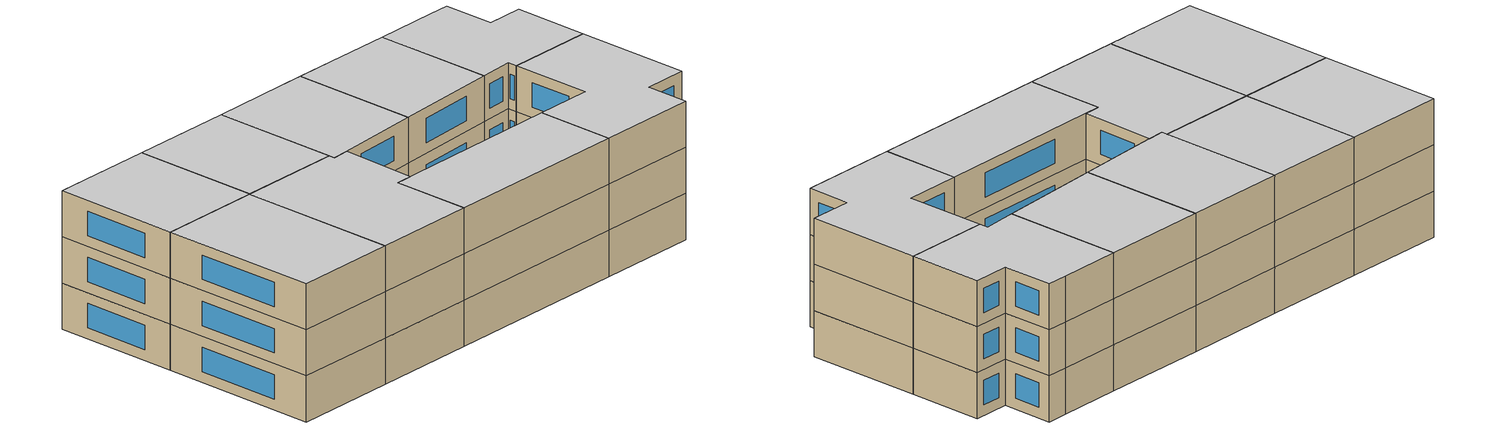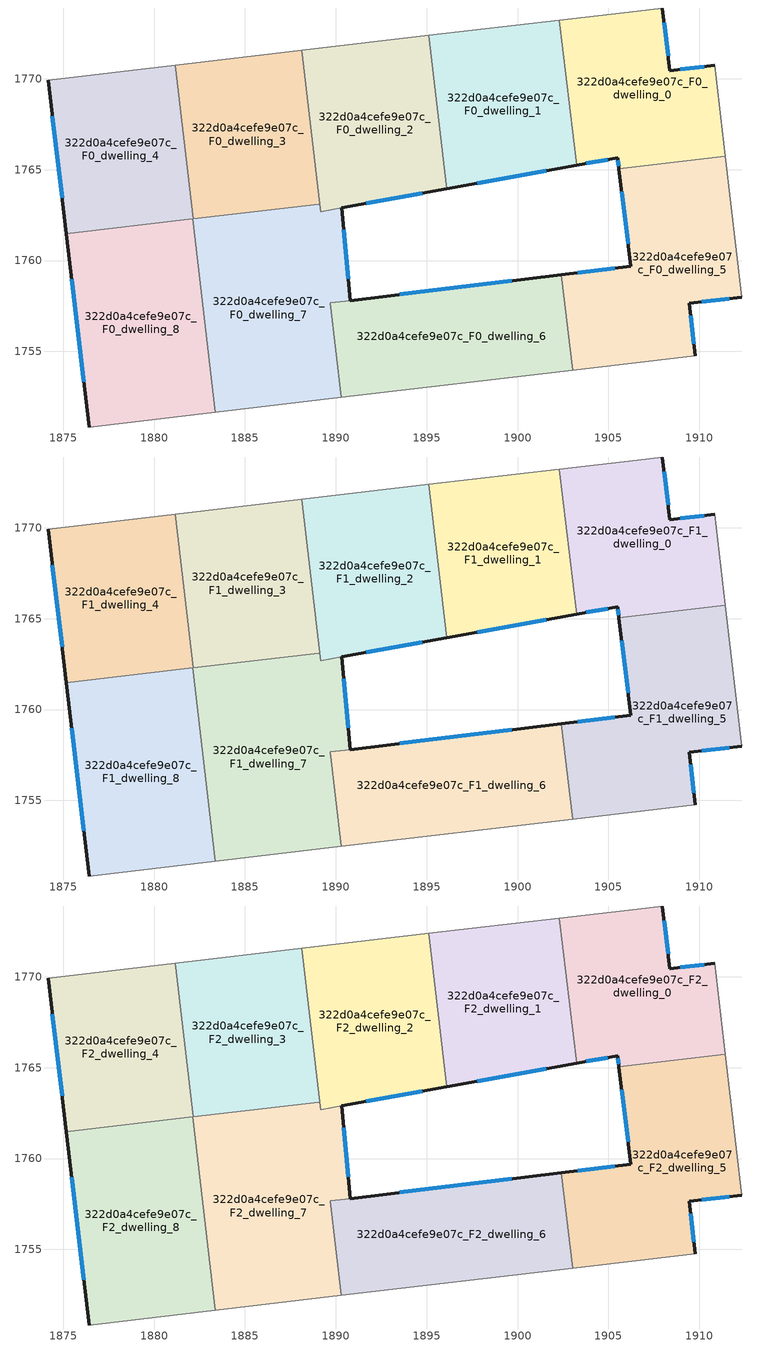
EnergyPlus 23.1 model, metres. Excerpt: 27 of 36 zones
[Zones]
322d0a4cefe9e07c_F0_dwelling_0
 floor ground (EU_floor_Construction): 1910.84,1770.75 1911.43,1765.73 1905.58,1765.04 1905.5,1765.65 1903.24,1765.25 1902.31,1773.23 1906.58,1773.73 1907.97,1773.9 1908.38,1770.45 z0
 wall outside (EU_wall_Construction): 1903.24,1765.25 1905.5,1765.65 1905.58,1765.04 / 1910.84,1770.75 1908.38,1770.45 1907.97,1773.9 z0:3
 wall adiabatic (EU_wall_Construction): 1907.97,1773.9 1906.58,1773.73 1902.31,1773.23 / 1911.43,1765.73 1910.84,1770.75 z0:3
 wall to 322d0a4cefe9e07c_F0_dwelling_1 (EU_wall_Construction): 1902.31,1773.23 1903.25,1765.25 z0:3
 wall to 322d0a4cefe9e07c_F0_dwelling_5 (EU_wall_Construction): 1905.58,1765.04 1911.43,1765.73 z0:3
 window (EU_Window_Construction): 1905.52,1765.51 1905.56,1765.18 / 1903.77,1765.34 1904.97,1765.56 / 1908.28,1771.26 1908.07,1773.09 / 1910.26,1770.68 1908.96,1770.52 z0.7:2.3
322d0a4cefe9e07c_F0_dwelling_1
 floor ground (EU_floor_Construction): 1902.31,1773.23 1903.24,1765.25 1896.11,1763.95 1895.12,1772.39 z0
 wall outside (EU_wall_Construction): 1896.11,1763.95 1903.24,1765.25 z0:3
 wall adiabatic (EU_wall_Construction): 1902.31,1773.23 1895.12,1772.39 z0:3
 wall to 322d0a4cefe9e07c_F0_dwelling_2 (EU_wall_Construction): 1895.12,1772.39 1896.11,1763.95 z0:3
 window (EU_Window_Construction): 1897.78,1764.26 1901.57,1764.94 z0.7:2.3
322d0a4cefe9e07c_F0_dwelling_2
 floor ground (EU_floor_Construction): 1895.12,1772.39 1896.11,1763.95 1889.18,1762.7 1888.13,1771.57 z0
 wall outside (EU_wall_Construction): 1890.32,1762.9 1896.11,1763.95 z0:3
 wall adiabatic (EU_wall_Construction): 1895.12,1772.39 1888.14,1771.57 z0:3
 wall to 322d0a4cefe9e07c_F0_dwelling_7 (EU_wall_Construction): 1889.13,1763.11 1889.18,1762.7 1890.32,1762.9 z0:3
 wall to 322d0a4cefe9e07c_F0_dwelling_3 (EU_wall_Construction): 1888.14,1771.57 1889.13,1763.12 z0:3
 window (EU_Window_Construction): 1891.68,1763.15 1894.75,1763.71 z0.7:2.3
322d0a4cefe9e07c_F0_dwelling_3
 floor ground (EU_floor_Construction): 1888.13,1771.57 1889.13,1763.12 1882.15,1762.29 1881.15,1770.75 z0
 wall adiabatic (EU_wall_Construction): 1888.14,1771.57 1881.15,1770.75 z0:3
 wall to 322d0a4cefe9e07c_F0_dwelling_4 (EU_wall_Construction): 1881.15,1770.75 1882.15,1762.29 z0:3
 wall to 322d0a4cefe9e07c_F0_dwelling_7 (EU_wall_Construction): 1882.15,1762.29 1889.05,1763.1 1889.13,1763.11 z0:3
322d0a4cefe9e07c_F0_dwelling_4
 floor ground (EU_floor_Construction): 1881.15,1770.75 1882.15,1762.29 1875.17,1761.47 1874.17,1769.93 z0
 wall outside (EU_wall_Construction): 1874.17,1769.93 1875.17,1761.47 z0:3
 wall adiabatic (EU_wall_Construction): 1881.15,1770.75 1874.17,1769.93 z0:3
 wall to 322d0a4cefe9e07c_F0_dwelling_8 (EU_wall_Construction): 1875.17,1761.47 1882.11,1762.29 z0:3
 wall to 322d0a4cefe9e07c_F0_dwelling_7 (EU_wall_Construction): 1882.11,1762.29 1882.15,1762.29 z0:3
 window (EU_Window_Construction): 1874.4,1767.95 1874.93,1763.46 z0.7:2.3
322d0a4cefe9e07c_F0_dwelling_5
 floor ground (EU_floor_Construction): 1911.43,1765.73 1912.34,1757.99 1909.45,1757.65 1909.79,1754.75 1903.03,1753.96 1902.41,1759.21 1906.23,1759.67 1905.58,1765.04 z0
 wall outside (EU_wall_Construction): 1905.58,1765.04 1906.23,1759.67 1902.41,1759.21 / 1909.79,1754.75 1909.45,1757.65 1912.34,1757.99 z0:3
 wall adiabatic (EU_wall_Construction): 1912.34,1757.99 1911.43,1765.73 / 1903.03,1753.96 1909.79,1754.75 z0:3
 wall to 322d0a4cefe9e07c_F0_dwelling_6 (EU_wall_Construction): 1902.41,1759.21 1903.03,1753.96 z0:3
 window (EU_Window_Construction): 1905.34,1759.57 1903.31,1759.32 / 1905.73,1763.78 1906.08,1760.93 / 1910.13,1757.73 1911.66,1757.91 / 1909.71,1755.43 1909.53,1756.97 z0.7:2.3
322d0a4cefe9e07c_F0_dwelling_6
 floor ground (EU_floor_Construction): 1902.41,1759.21 1903.03,1753.96 1890.3,1752.47 1889.69,1757.66 z0
 wall outside (EU_wall_Construction): 1902.41,1759.21 1890.79,1757.8 z0:3
 wall adiabatic (EU_wall_Construction): 1890.3,1752.47 1903.03,1753.96 z0:3
 wall to 322d0a4cefe9e07c_F0_dwelling_7 (EU_wall_Construction): 1890.79,1757.8 1889.69,1757.67 / 1889.69,1757.66 1890.3,1752.47 z0:3
 window (EU_Window_Construction): 1899.68,1758.88 1893.52,1758.13 z0.7:2.3
322d0a4cefe9e07c_F0_dwelling_7
 floor ground (EU_floor_Construction): 1890.33,1762.9 1890.79,1757.8 1889.69,1757.67 1890.3,1752.47 1883.36,1751.65 1882.11,1762.29 1889.05,1763.1 1889.13,1763.11 1889.18,1762.7 z0
 wall outside (EU_wall_Construction): 1890.79,1757.8 1890.33,1762.9 z0:3
 wall adiabatic (EU_wall_Construction): 1883.36,1751.65 1890.3,1752.47 z0:3
 wall to 322d0a4cefe9e07c_F0_dwelling_8 (EU_wall_Construction): 1882.11,1762.29 1883.36,1751.65 z0:3
 window (EU_Window_Construction): 1890.68,1759 1890.43,1761.71 z0.7:2.3
322d0a4cefe9e07c_F0_dwelling_8
 floor ground (EU_floor_Construction): 1882.11,1762.29 1883.36,1751.65 1876.42,1750.84 1875.17,1761.47 z0
 wall outside (EU_wall_Construction): 1875.17,1761.47 1876.42,1750.84 z0:3
 wall adiabatic (EU_wall_Construction): 1876.42,1750.84 1883.36,1751.65 z0:3
 window (EU_Window_Construction): 1875.46,1758.98 1876.13,1753.34 z0.7:2.3
322d0a4cefe9e07c_F1_dwelling_0
 floor to 322d0a4cefe9e07c_F0_dwelling_0 (EU_floor_Construction): 1910.84,1770.75 1911.43,1765.73 1905.58,1765.04 1905.5,1765.65 1903.24,1765.25 1902.31,1773.23 1906.58,1773.73 1907.97,1773.9 1908.38,1770.45 z3
 wall outside (EU_wall_Construction): 1903.24,1765.25 1905.5,1765.65 1905.58,1765.04 / 1910.84,1770.75 1908.38,1770.45 1907.97,1773.9 z3:6
 wall adiabatic (EU_wall_Construction): 1907.97,1773.9 1906.58,1773.73 1902.31,1773.23 / 1911.43,1765.73 1910.84,1770.75 z3:6
 wall to 322d0a4cefe9e07c_F1_dwelling_1 (EU_wall_Construction): 1902.31,1773.23 1903.25,1765.25 z3:6
 wall to 322d0a4cefe9e07c_F1_dwelling_5 (EU_wall_Construction): 1905.58,1765.04 1911.43,1765.73 z3:6
 window (EU_Window_Construction): 1905.52,1765.51 1905.56,1765.18 / 1903.77,1765.34 1904.97,1765.56 / 1908.28,1771.26 1908.07,1773.09 / 1910.26,1770.68 1908.96,1770.52 z3.7:5.3
322d0a4cefe9e07c_F1_dwelling_1
 floor to 322d0a4cefe9e07c_F0_dwelling_1 (EU_floor_Construction): 1902.31,1773.23 1903.24,1765.25 1896.11,1763.95 1895.12,1772.39 z3
 wall outside (EU_wall_Construction): 1896.11,1763.95 1903.24,1765.25 z3:6
 wall adiabatic (EU_wall_Construction): 1902.31,1773.23 1895.12,1772.39 z3:6
 wall to 322d0a4cefe9e07c_F1_dwelling_2 (EU_wall_Construction): 1895.12,1772.39 1896.11,1763.95 z3:6
 window (EU_Window_Construction): 1897.78,1764.26 1901.57,1764.94 z3.7:5.3
322d0a4cefe9e07c_F1_dwelling_2
 floor to 322d0a4cefe9e07c_F0_dwelling_2 (EU_floor_Construction): 1895.12,1772.39 1896.11,1763.95 1889.18,1762.7 1888.13,1771.57 z3
 wall outside (EU_wall_Construction): 1890.32,1762.9 1896.11,1763.95 z3:6
 wall adiabatic (EU_wall_Construction): 1895.12,1772.39 1888.14,1771.57 z3:6
 wall to 322d0a4cefe9e07c_F1_dwelling_7 (EU_wall_Construction): 1889.13,1763.11 1889.18,1762.7 1890.32,1762.9 z3:6
 wall to 322d0a4cefe9e07c_F1_dwelling_3 (EU_wall_Construction): 1888.14,1771.57 1889.13,1763.12 z3:6
 window (EU_Window_Construction): 1891.68,1763.15 1894.75,1763.71 z3.7:5.3
322d0a4cefe9e07c_F1_dwelling_3
 floor to 322d0a4cefe9e07c_F0_dwelling_3 (EU_floor_Construction): 1888.13,1771.57 1889.13,1763.12 1882.15,1762.29 1881.15,1770.75 z3
 wall adiabatic (EU_wall_Construction): 1888.14,1771.57 1881.15,1770.75 z3:6
 wall to 322d0a4cefe9e07c_F1_dwelling_4 (EU_wall_Construction): 1881.15,1770.75 1882.15,1762.29 z3:6
 wall to 322d0a4cefe9e07c_F1_dwelling_7 (EU_wall_Construction): 1882.15,1762.29 1889.05,1763.1 1889.13,1763.11 z3:6
322d0a4cefe9e07c_F1_dwelling_4
 floor to 322d0a4cefe9e07c_F0_dwelling_4 (EU_floor_Construction): 1881.15,1770.75 1882.15,1762.29 1875.17,1761.47 1874.17,1769.93 z3
 wall outside (EU_wall_Construction): 1874.17,1769.93 1875.17,1761.47 z3:6
 wall adiabatic (EU_wall_Construction): 1881.15,1770.75 1874.17,1769.93 z3:6
 wall to 322d0a4cefe9e07c_F1_dwelling_8 (EU_wall_Construction): 1875.17,1761.47 1882.11,1762.29 z3:6
 wall to 322d0a4cefe9e07c_F1_dwelling_7 (EU_wall_Construction): 1882.11,1762.29 1882.15,1762.29 z3:6
 window (EU_Window_Construction): 1874.4,1767.95 1874.93,1763.46 z3.7:5.3
322d0a4cefe9e07c_F1_dwelling_5
 floor to 322d0a4cefe9e07c_F0_dwelling_5 (EU_floor_Construction): 1911.43,1765.73 1912.34,1757.99 1909.45,1757.65 1909.79,1754.75 1903.03,1753.96 1902.41,1759.21 1906.23,1759.67 1905.58,1765.04 z3
 wall outside (EU_wall_Construction): 1905.58,1765.04 1906.23,1759.67 1902.41,1759.21 / 1909.79,1754.75 1909.45,1757.65 1912.34,1757.99 z3:6
 wall adiabatic (EU_wall_Construction): 1912.34,1757.99 1911.43,1765.73 / 1903.03,1753.96 1909.79,1754.75 z3:6
 wall to 322d0a4cefe9e07c_F1_dwelling_6 (EU_wall_Construction): 1902.41,1759.21 1903.03,1753.96 z3:6
 window (EU_Window_Construction): 1905.34,1759.57 1903.31,1759.32 / 1905.73,1763.78 1906.08,1760.93 / 1910.13,1757.73 1911.66,1757.91 / 1909.71,1755.43 1909.53,1756.97 z3.7:5.3
322d0a4cefe9e07c_F1_dwelling_6
 floor to 322d0a4cefe9e07c_F0_dwelling_6 (EU_floor_Construction): 1902.41,1759.21 1903.03,1753.96 1890.3,1752.47 1889.69,1757.66 z3
 wall outside (EU_wall_Construction): 1902.41,1759.21 1890.79,1757.8 z3:6
 wall adiabatic (EU_wall_Construction): 1890.3,1752.47 1903.03,1753.96 z3:6
 wall to 322d0a4cefe9e07c_F1_dwelling_7 (EU_wall_Construction): 1890.79,1757.8 1889.69,1757.67 / 1889.69,1757.66 1890.3,1752.47 z3:6
 window (EU_Window_Construction): 1899.68,1758.88 1893.52,1758.13 z3.7:5.3
322d0a4cefe9e07c_F1_dwelling_7
 floor to 322d0a4cefe9e07c_F0_dwelling_7 (EU_floor_Construction): 1890.32,1762.9 1890.79,1757.8 1889.69,1757.67 1890.3,1752.47 1883.36,1751.65 1882.11,1762.29 1889.05,1763.1 1889.13,1763.11 1889.18,1762.7 z3
 wall outside (EU_wall_Construction): 1890.79,1757.8 1890.33,1762.9 z3:6
 wall adiabatic (EU_wall_Construction): 1883.36,1751.65 1890.3,1752.47 z3:6
 wall to 322d0a4cefe9e07c_F1_dwelling_8 (EU_wall_Construction): 1882.11,1762.29 1883.36,1751.65 z3:6
 window (EU_Window_Construction): 1890.68,1759 1890.43,1761.71 z3.7:5.3
322d0a4cefe9e07c_F1_dwelling_8
 floor to 322d0a4cefe9e07c_F0_dwelling_8 (EU_floor_Construction): 1882.11,1762.29 1883.36,1751.65 1876.42,1750.84 1875.17,1761.47 z3
 wall outside (EU_wall_Construction): 1875.17,1761.47 1876.42,1750.84 z3:6
 wall adiabatic (EU_wall_Construction): 1876.42,1750.84 1883.36,1751.65 z3:6
 window (EU_Window_Construction): 1875.46,1758.98 1876.13,1753.34 z3.7:5.3
322d0a4cefe9e07c_F2_dwelling_0
 floor to 322d0a4cefe9e07c_F1_dwelling_0 (EU_floor_Construction): 1910.84,1770.75 1911.43,1765.73 1905.58,1765.04 1905.5,1765.65 1903.24,1765.25 1902.31,1773.23 1906.58,1773.73 1907.97,1773.9 1908.38,1770.45 z6
 wall outside (EU_wall_Construction): 1903.24,1765.25 1905.5,1765.65 1905.58,1765.04 / 1910.84,1770.75 1908.38,1770.45 1907.97,1773.9 z6:9
 wall adiabatic (EU_wall_Construction): 1907.97,1773.9 1906.58,1773.73 1902.31,1773.23 / 1911.43,1765.73 1910.84,1770.75 z6:9
 wall to 322d0a4cefe9e07c_F2_dwelling_1 (EU_wall_Construction): 1902.31,1773.23 1903.25,1765.25 z6:9
 wall to 322d0a4cefe9e07c_F2_dwelling_5 (EU_wall_Construction): 1905.58,1765.04 1911.43,1765.73 z6:9
 window (EU_Window_Construction): 1905.52,1765.51 1905.56,1765.18 / 1903.77,1765.34 1904.97,1765.56 / 1908.28,1771.26 1908.07,1773.09 / 1910.26,1770.68 1908.96,1770.52 z6.7:8.3
 ceiling to 322d0a4cefe9e07c_F3_dwelling_0 (EU_floor_Construction): 1911.43,1765.73 1910.84,1770.75 1908.38,1770.45 1907.97,1773.9 1906.58,1773.73 1902.31,1773.23 1903.24,1765.25 1905.5,1765.65 1905.58,1765.04 z9
322d0a4cefe9e07c_F2_dwelling_1
 floor to 322d0a4cefe9e07c_F1_dwelling_1 (EU_floor_Construction): 1902.31,1773.23 1903.24,1765.25 1896.11,1763.95 1895.12,1772.39 z6
 wall outside (EU_wall_Construction): 1896.11,1763.95 1903.24,1765.25 z6:9
 wall adiabatic (EU_wall_Construction): 1902.31,1773.23 1895.12,1772.39 z6:9
 wall to 322d0a4cefe9e07c_F2_dwelling_2 (EU_wall_Construction): 1895.12,1772.39 1896.11,1763.95 z6:9
 window (EU_Window_Construction): 1897.78,1764.26 1901.57,1764.94 z6.7:8.3
 ceiling to 322d0a4cefe9e07c_F3_dwelling_1 (EU_floor_Construction): 1903.24,1765.25 1902.31,1773.23 1895.12,1772.39 1896.11,1763.95 z9
322d0a4cefe9e07c_F2_dwelling_2
 floor to 322d0a4cefe9e07c_F1_dwelling_2 (EU_floor_Construction): 1895.12,1772.39 1896.11,1763.95 1889.18,1762.7 1888.13,1771.57 z6
 wall outside (EU_wall_Construction): 1890.32,1762.9 1896.11,1763.95 z6:9
 wall adiabatic (EU_wall_Construction): 1895.12,1772.39 1888.14,1771.57 z6:9
 wall to 322d0a4cefe9e07c_F2_dwelling_7 (EU_wall_Construction): 1889.13,1763.11 1889.18,1762.7 1890.32,1762.9 z6:9
 wall to 322d0a4cefe9e07c_F2_dwelling_3 (EU_wall_Construction): 1888.14,1771.57 1889.13,1763.12 z6:9
 window (EU_Window_Construction): 1891.68,1763.15 1894.75,1763.71 z6.7:8.3
 ceiling to 322d0a4cefe9e07c_F3_dwelling_2 (EU_floor_Construction): 1896.11,1763.95 1895.12,1772.39 1888.13,1771.57 1889.18,1762.7 z9
322d0a4cefe9e07c_F2_dwelling_3
 floor to 322d0a4cefe9e07c_F1_dwelling_3 (EU_floor_Construction): 1888.13,1771.57 1889.13,1763.12 1882.15,1762.29 1881.15,1770.75 z6
 wall adiabatic (EU_wall_Construction): 1888.14,1771.57 1881.15,1770.75 z6:9
 wall to 322d0a4cefe9e07c_F2_dwelling_4 (EU_wall_Construction): 1881.15,1770.75 1882.15,1762.29 z6:9
 wall to 322d0a4cefe9e07c_F2_dwelling_7 (EU_wall_Construction): 1882.15,1762.29 1889.05,1763.1 1889.13,1763.11 z6:9
 ceiling to 322d0a4cefe9e07c_F3_dwelling_3 (EU_floor_Construction): 1889.13,1763.12 1888.13,1771.57 1881.15,1770.75 1882.15,1762.29 z9
322d0a4cefe9e07c_F2_dwelling_4
 floor to 322d0a4cefe9e07c_F1_dwelling_4 (EU_floor_Construction): 1881.15,1770.75 1882.15,1762.29 1875.17,1761.47 1874.17,1769.93 z6
 wall outside (EU_wall_Construction): 1874.17,1769.93 1875.17,1761.47 z6:9
 wall adiabatic (EU_wall_Construction): 1881.15,1770.75 1874.17,1769.93 z6:9
 wall to 322d0a4cefe9e07c_F2_dwelling_8 (EU_wall_Construction): 1875.17,1761.47 1882.11,1762.29 z6:9
 wall to 322d0a4cefe9e07c_F2_dwelling_7 (EU_wall_Construction): 1882.11,1762.29 1882.15,1762.29 z6:9
 window (EU_Window_Construction): 1874.4,1767.95 1874.93,1763.46 z6.7:8.3
 ceiling to 322d0a4cefe9e07c_F3_dwelling_4 (EU_floor_Construction): 1882.15,1762.29 1881.15,1770.75 1874.17,1769.93 1875.17,1761.47 z9
322d0a4cefe9e07c_F2_dwelling_5
 floor to 322d0a4cefe9e07c_F1_dwelling_5 (EU_floor_Construction): 1911.43,1765.73 1912.34,1757.99 1909.45,1757.65 1909.79,1754.75 1903.03,1753.96 1902.41,1759.21 1906.23,1759.67 1905.58,1765.04 z6
 wall outside (EU_wall_Construction): 1905.58,1765.04 1906.23,1759.67 1902.41,1759.21 / 1909.79,1754.75 1909.45,1757.65 1912.34,1757.99 z6:9
 wall adiabatic (EU_wall_Construction): 1912.34,1757.99 1911.43,1765.73 / 1903.03,1753.96 1909.79,1754.75 z6:9
 wall to 322d0a4cefe9e07c_F2_dwelling_6 (EU_wall_Construction): 1902.41,1759.21 1903.03,1753.96 z6:9
 window (EU_Window_Construction): 1905.34,1759.57 1903.31,1759.32 / 1905.73,1763.78 1906.08,1760.93 / 1910.13,1757.73 1911.66,1757.91 / 1909.71,1755.43 1909.53,1756.97 z6.7:8.3
 ceiling to 322d0a4cefe9e07c_F3_dwelling_5 (EU_floor_Construction): 1909.79,1754.75 1909.45,1757.65 1912.34,1757.99 1911.43,1765.73 1905.58,1765.04 1906.23,1759.67 1902.41,1759.21 1903.03,1753.96 z9
322d0a4cefe9e07c_F2_dwelling_6
 floor to 322d0a4cefe9e07c_F1_dwelling_6 (EU_floor_Construction): 1902.41,1759.21 1903.03,1753.96 1890.3,1752.47 1889.69,1757.66 z6
 wall outside (EU_wall_Construction): 1902.41,1759.21 1890.79,1757.8 z6:9
 wall adiabatic (EU_wall_Construction): 1890.3,1752.47 1903.03,1753.96 z6:9
 wall to 322d0a4cefe9e07c_F2_dwelling_7 (EU_wall_Construction): 1890.79,1757.8 1889.69,1757.67 / 1889.69,1757.66 1890.3,1752.47 z6:9
 window (EU_Window_Construction): 1899.68,1758.88 1893.52,1758.13 z6.7:8.3
 ceiling to 322d0a4cefe9e07c_F3_dwelling_6 (EU_floor_Construction): 1903.03,1753.96 1902.41,1759.21 1889.69,1757.66 1890.3,1752.47 z9
322d0a4cefe9e07c_F2_dwelling_7
 floor to 322d0a4cefe9e07c_F1_dwelling_7 (EU_floor_Construction): 1890.32,1762.9 1890.79,1757.8 1889.69,1757.67 1890.3,1752.47 1883.36,1751.65 1882.11,1762.29 1889.05,1763.1 1889.13,1763.11 1889.18,1762.7 z6
 wall outside (EU_wall_Construction): 1890.79,1757.8 1890.33,1762.9 z6:9
 wall adiabatic (EU_wall_Construction): 1883.36,1751.65 1890.3,1752.47 z6:9
 wall to 322d0a4cefe9e07c_F2_dwelling_8 (EU_wall_Construction): 1882.11,1762.29 1883.36,1751.65 z6:9
 window (EU_Window_Construction): 1890.68,1759 1890.43,1761.71 z6.7:8.3
 ceiling to 322d0a4cefe9e07c_F3_dwelling_7 (EU_floor_Construction): 1890.3,1752.47 1889.69,1757.67 1890.79,1757.8 1890.32,1762.9 1889.18,1762.7 1889.13,1763.11 1889.05,1763.1 1882.11,1762.29 1883.36,1751.65 z9
322d0a4cefe9e07c_F2_dwelling_8
 floor to 322d0a4cefe9e07c_F1_dwelling_8 (EU_floor_Construction): 1882.11,1762.29 1883.36,1751.65 1876.42,1750.84 1875.17,1761.47 z6
 wall outside (EU_wall_Construction): 1875.17,1761.47 1876.42,1750.84 z6:9
 wall adiabatic (EU_wall_Construction): 1876.42,1750.84 1883.36,1751.65 z6:9
 window (EU_Window_Construction): 1875.46,1758.98 1876.13,1753.34 z6.7:8.3
 ceiling to 322d0a4cefe9e07c_F3_dwelling_8 (EU_floor_Construction): 1883.36,1751.65 1882.11,1762.29 1875.17,1761.47 1876.42,1750.84 z9
[Building]
EU S2 Campaign: North Axis=0; Terrain=City; Solar Distribution=FullExterior
[Site:Location]
Budapest.Ferenc.Liszt.Intl.AP: Latitude=47.437; Longitude=19.256; Time Zone=1; Elevation=185
[SizingPeriod:WeatherFileDays]
AnnualSizingPeriod: Begin Month=1; Begin Day of Month=1; End Month=12; End Day of Month=31; Day of Week for Start Day=Monday; Use Weather File Daylight Saving Period=No; Use Weather File Rain and Snow Indicators=No
[MATERIAL]
EU_InternalMass_Material: Roughness=MediumRough; Thickness=0.1; Conductivity=1; Density=1800; Specific Heat=900; Thermal Absorptance=0.9; Solar Absorptance=0.7; Visible Absorptance=0.7
[MATERIAL:NOMASS] Roughness=MediumRough; Thermal Absorptance=0.9; Solar Absorptance=0.7; Visible Absorptance=0.7
Name | Thermal Resistance
EU_wall_NoMass | 0.832559
EU_floor_NoMass | 0.872794
[WINDOWMATERIAL:SIMPLEGLAZINGSYSTEM]
EU_Window_SimpleGlazing: UFactor=2.79869; Solar Heat Gain Coefficient=0.75; Visible Transmittance=0.75
[CONSTRUCTION]
EU_wall_Construction: EU_wall_NoMass
EU_floor_Construction: EU_floor_NoMass
EU_Window_Construction: EU_Window_SimpleGlazing
EU_InternalMass_Construction: EU_InternalMass_Material
[ZONE] Type=1; Multiplier=1; Ceiling Height=autocalculate; Floor Area=autocalculate; Part of Total Floor Area=Yes
Name | Volume
322d0a4cefe9e07c_F0_dwelling_0; 322d0a4cefe9e07c_F1_dwelling_0; 322d0a4cefe9e07c_F2_dwelling_0 | 179.61
322d0a4cefe9e07c_F0_dwelling_1; 322d0a4cefe9e07c_F1_dwelling_1; 322d0a4cefe9e07c_F2_dwelling_1 | 179.581
322d0a4cefe9e07c_F0_dwelling_2; 322d0a4cefe9e07c_F1_dwelling_2; 322d0a4cefe9e07c_F2_dwelling_2 | 183.771
322d0a4cefe9e07c_F0_dwelling_3; 322d0a4cefe9e07c_F1_dwelling_3; 322d0a4cefe9e07c_F2_dwelling_3 | 179.544
322d0a4cefe9e07c_F0_dwelling_4; 322d0a4cefe9e07c_F1_dwelling_4; 322d0a4cefe9e07c_F2_dwelling_4 | 179.599
322d0a4cefe9e07c_F0_dwelling_5 | 224.483
322d0a4cefe9e07c_F1_dwelling_5; 322d0a4cefe9e07c_F2_dwelling_5 | 224.482
322d0a4cefe9e07c_F0_dwelling_6; 322d0a4cefe9e07c_F1_dwelling_6; 322d0a4cefe9e07c_F2_dwelling_6 | 202.224
322d0a4cefe9e07c_F0_dwelling_7 | 242.46
322d0a4cefe9e07c_F1_dwelling_7; 322d0a4cefe9e07c_F2_dwelling_7 | 242.461
322d0a4cefe9e07c_F0_dwelling_8 | 224.463
322d0a4cefe9e07c_F1_dwelling_8; 322d0a4cefe9e07c_F2_dwelling_8 | 224.464
[INTERNALMASS] Construction=EU_InternalMass_Construction
Name | Zone or ZoneList | Surface Area
322d0a4cefe9e07c_F0_dwelling_0_EU_InternalMass | 322d0a4cefe9e07c_F0_dwelling_0 | 59.8701
322d0a4cefe9e07c_F0_dwelling_1_EU_InternalMass | 322d0a4cefe9e07c_F0_dwelling_1 | 59.8603
322d0a4cefe9e07c_F0_dwelling_2_EU_InternalMass | 322d0a4cefe9e07c_F0_dwelling_2 | 61.2575
322d0a4cefe9e07c_F0_dwelling_3_EU_InternalMass | 322d0a4cefe9e07c_F0_dwelling_3 | 59.8677
322d0a4cefe9e07c_F0_dwelling_4_EU_InternalMass | 322d0a4cefe9e07c_F0_dwelling_4 | 59.8664
322d0a4cefe9e07c_F0_dwelling_5_EU_InternalMass | 322d0a4cefe9e07c_F0_dwelling_5 | 74.8275
322d0a4cefe9e07c_F0_dwelling_6_EU_InternalMass | 322d0a4cefe9e07c_F0_dwelling_6 | 67.4466
322d0a4cefe9e07c_F0_dwelling_7_EU_InternalMass | 322d0a4cefe9e07c_F0_dwelling_7 | 80.8201
322d0a4cefe9e07c_F0_dwelling_8_EU_InternalMass | 322d0a4cefe9e07c_F0_dwelling_8 | 74.8211
322d0a4cefe9e07c_F1_dwelling_0_EU_InternalMass | 322d0a4cefe9e07c_F1_dwelling_0 | 59.8701
322d0a4cefe9e07c_F1_dwelling_1_EU_InternalMass | 322d0a4cefe9e07c_F1_dwelling_1 | 59.8603
322d0a4cefe9e07c_F1_dwelling_2_EU_InternalMass | 322d0a4cefe9e07c_F1_dwelling_2 | 61.2575
322d0a4cefe9e07c_F1_dwelling_3_EU_InternalMass | 322d0a4cefe9e07c_F1_dwelling_3 | 59.8677
322d0a4cefe9e07c_F1_dwelling_4_EU_InternalMass | 322d0a4cefe9e07c_F1_dwelling_4 | 59.8664
322d0a4cefe9e07c_F1_dwelling_5_EU_InternalMass | 322d0a4cefe9e07c_F1_dwelling_5 | 74.8275
322d0a4cefe9e07c_F1_dwelling_6_EU_InternalMass | 322d0a4cefe9e07c_F1_dwelling_6 | 67.4466
322d0a4cefe9e07c_F1_dwelling_7_EU_InternalMass | 322d0a4cefe9e07c_F1_dwelling_7 | 80.8201
322d0a4cefe9e07c_F1_dwelling_8_EU_InternalMass | 322d0a4cefe9e07c_F1_dwelling_8 | 74.8211
322d0a4cefe9e07c_F2_dwelling_0_EU_InternalMass | 322d0a4cefe9e07c_F2_dwelling_0 | 59.8701
322d0a4cefe9e07c_F2_dwelling_1_EU_InternalMass | 322d0a4cefe9e07c_F2_dwelling_1 | 59.8603
322d0a4cefe9e07c_F2_dwelling_2_EU_InternalMass | 322d0a4cefe9e07c_F2_dwelling_2 | 61.2575
322d0a4cefe9e07c_F2_dwelling_3_EU_InternalMass | 322d0a4cefe9e07c_F2_dwelling_3 | 59.8677
322d0a4cefe9e07c_F2_dwelling_4_EU_InternalMass | 322d0a4cefe9e07c_F2_dwelling_4 | 59.8664
322d0a4cefe9e07c_F2_dwelling_5_EU_InternalMass | 322d0a4cefe9e07c_F2_dwelling_5 | 74.8275
322d0a4cefe9e07c_F2_dwelling_6_EU_InternalMass | 322d0a4cefe9e07c_F2_dwelling_6 | 67.4466
322d0a4cefe9e07c_F2_dwelling_7_EU_InternalMass | 322d0a4cefe9e07c_F2_dwelling_7 | 80.8201
322d0a4cefe9e07c_F2_dwelling_8_EU_InternalMass | 322d0a4cefe9e07c_F2_dwelling_8 | 74.8211
[OTHEREQUIPMENT] Fuel Type=Electricity; Design Level Calculation Method=Watts/Area; Power per Zone Floor Area=1; Fraction Latent=0; Fraction Radiant=0; Fraction Lost=0; Carbon Dioxide Generation Rate=0; EndUse Subcategory=EU_Step8_InternalGains
Name | Zone or ZoneList or Space or SpaceList | Schedule
EU_Step8_InternalGain_322d0a4cefe9e07c_F0_dwelling_0_f000 | 322d0a4cefe9e07c_F0_dwelling_0 | EU_Step8_GainSchedule_322d0a4cefe9e07c_F0_dwelling_0_f000
EU_Step8_InternalGain_322d0a4cefe9e07c_F0_dwelling_1_f000 | 322d0a4cefe9e07c_F0_dwelling_1 | EU_Step8_GainSchedule_322d0a4cefe9e07c_F0_dwelling_1_f000
EU_Step8_InternalGain_322d0a4cefe9e07c_F0_dwelling_2_f000 | 322d0a4cefe9e07c_F0_dwelling_2 | EU_Step8_GainSchedule_322d0a4cefe9e07c_F0_dwelling_2_f000
EU_Step8_InternalGain_322d0a4cefe9e07c_F0_dwelling_3_f000 | 322d0a4cefe9e07c_F0_dwelling_3 | EU_Step8_GainSchedule_322d0a4cefe9e07c_F0_dwelling_3_f000
EU_Step8_InternalGain_322d0a4cefe9e07c_F0_dwelling_4_f000 | 322d0a4cefe9e07c_F0_dwelling_4 | EU_Step8_GainSchedule_322d0a4cefe9e07c_F0_dwelling_4_f000
EU_Step8_InternalGain_322d0a4cefe9e07c_F0_dwelling_5_f000 | 322d0a4cefe9e07c_F0_dwelling_5 | EU_Step8_GainSchedule_322d0a4cefe9e07c_F0_dwelling_5_f000
EU_Step8_InternalGain_322d0a4cefe9e07c_F0_dwelling_6_f000 | 322d0a4cefe9e07c_F0_dwelling_6 | EU_Step8_GainSchedule_322d0a4cefe9e07c_F0_dwelling_6_f000
EU_Step8_InternalGain_322d0a4cefe9e07c_F0_dwelling_7_f000 | 322d0a4cefe9e07c_F0_dwelling_7 | EU_Step8_GainSchedule_322d0a4cefe9e07c_F0_dwelling_7_f000
EU_Step8_InternalGain_322d0a4cefe9e07c_F0_dwelling_8_f000 | 322d0a4cefe9e07c_F0_dwelling_8 | EU_Step8_GainSchedule_322d0a4cefe9e07c_F0_dwelling_8_f000
EU_Step8_InternalGain_322d0a4cefe9e07c_F1_dwelling_0_f000 | 322d0a4cefe9e07c_F1_dwelling_0 | EU_Step8_GainSchedule_322d0a4cefe9e07c_F1_dwelling_0_f000
EU_Step8_InternalGain_322d0a4cefe9e07c_F1_dwelling_1_f000 | 322d0a4cefe9e07c_F1_dwelling_1 | EU_Step8_GainSchedule_322d0a4cefe9e07c_F1_dwelling_1_f000
EU_Step8_InternalGain_322d0a4cefe9e07c_F1_dwelling_2_f000 | 322d0a4cefe9e07c_F1_dwelling_2 | EU_Step8_GainSchedule_322d0a4cefe9e07c_F1_dwelling_2_f000
EU_Step8_InternalGain_322d0a4cefe9e07c_F1_dwelling_3_f000 | 322d0a4cefe9e07c_F1_dwelling_3 | EU_Step8_GainSchedule_322d0a4cefe9e07c_F1_dwelling_3_f000
EU_Step8_InternalGain_322d0a4cefe9e07c_F1_dwelling_4_f000 | 322d0a4cefe9e07c_F1_dwelling_4 | EU_Step8_GainSchedule_322d0a4cefe9e07c_F1_dwelling_4_f000
EU_Step8_InternalGain_322d0a4cefe9e07c_F1_dwelling_5_f000 | 322d0a4cefe9e07c_F1_dwelling_5 | EU_Step8_GainSchedule_322d0a4cefe9e07c_F1_dwelling_5_f000
EU_Step8_InternalGain_322d0a4cefe9e07c_F1_dwelling_6_f000 | 322d0a4cefe9e07c_F1_dwelling_6 | EU_Step8_GainSchedule_322d0a4cefe9e07c_F1_dwelling_6_f000
EU_Step8_InternalGain_322d0a4cefe9e07c_F1_dwelling_7_f000 | 322d0a4cefe9e07c_F1_dwelling_7 | EU_Step8_GainSchedule_322d0a4cefe9e07c_F1_dwelling_7_f000
EU_Step8_InternalGain_322d0a4cefe9e07c_F1_dwelling_8_f000 | 322d0a4cefe9e07c_F1_dwelling_8 | EU_Step8_GainSchedule_322d0a4cefe9e07c_F1_dwelling_8_f000
EU_Step8_InternalGain_322d0a4cefe9e07c_F2_dwelling_0_f000 | 322d0a4cefe9e07c_F2_dwelling_0 | EU_Step8_GainSchedule_322d0a4cefe9e07c_F2_dwelling_0_f000
EU_Step8_InternalGain_322d0a4cefe9e07c_F2_dwelling_1_f000 | 322d0a4cefe9e07c_F2_dwelling_1 | EU_Step8_GainSchedule_322d0a4cefe9e07c_F2_dwelling_1_f000
EU_Step8_InternalGain_322d0a4cefe9e07c_F2_dwelling_2_f000 | 322d0a4cefe9e07c_F2_dwelling_2 | EU_Step8_GainSchedule_322d0a4cefe9e07c_F2_dwelling_2_f000
EU_Step8_InternalGain_322d0a4cefe9e07c_F2_dwelling_3_f000 | 322d0a4cefe9e07c_F2_dwelling_3 | EU_Step8_GainSchedule_322d0a4cefe9e07c_F2_dwelling_3_f000
EU_Step8_InternalGain_322d0a4cefe9e07c_F2_dwelling_4_f000 | 322d0a4cefe9e07c_F2_dwelling_4 | EU_Step8_GainSchedule_322d0a4cefe9e07c_F2_dwelling_4_f000
EU_Step8_InternalGain_322d0a4cefe9e07c_F2_dwelling_5_f000 | 322d0a4cefe9e07c_F2_dwelling_5 | EU_Step8_GainSchedule_322d0a4cefe9e07c_F2_dwelling_5_f000
EU_Step8_InternalGain_322d0a4cefe9e07c_F2_dwelling_6_f000 | 322d0a4cefe9e07c_F2_dwelling_6 | EU_Step8_GainSchedule_322d0a4cefe9e07c_F2_dwelling_6_f000
EU_Step8_InternalGain_322d0a4cefe9e07c_F2_dwelling_7_f000 | 322d0a4cefe9e07c_F2_dwelling_7 | EU_Step8_GainSchedule_322d0a4cefe9e07c_F2_dwelling_7_f000
EU_Step8_InternalGain_322d0a4cefe9e07c_F2_dwelling_8_f000 | 322d0a4cefe9e07c_F2_dwelling_8 | EU_Step8_GainSchedule_322d0a4cefe9e07c_F2_dwelling_8_f000
[ZONEVENTILATION:DESIGNFLOWRATE] Schedule=EU_AlwaysOn; Design Flow Rate Calculation Method=AirChanges/Hour; Air Changes per Hour=0.475469; Ventilation Type=Natural; Fan Pressure Rise=0; Fan Total Efficiency=1; Constant Term Coefficient=1; Temperature Term Coefficient=0; Velocity Term Coefficient=0; Velocity Squared Term Coefficient=0; Minimum Indoor Temperature=-100; Maximum Indoor Temperature=100; Delta Temperature=-100; Minimum Outdoor Temperature=-100; Maximum Outdoor Temperature=100; Maximum Wind Speed=40
Name | Zone or ZoneList or Space or SpaceList
EU_ConstantAir_322d0a4cefe9e07c_F0_dwelling_0 | 322d0a4cefe9e07c_F0_dwelling_0
EU_ConstantAir_322d0a4cefe9e07c_F0_dwelling_1 | 322d0a4cefe9e07c_F0_dwelling_1
EU_ConstantAir_322d0a4cefe9e07c_F0_dwelling_2 | 322d0a4cefe9e07c_F0_dwelling_2
EU_ConstantAir_322d0a4cefe9e07c_F0_dwelling_3 | 322d0a4cefe9e07c_F0_dwelling_3
EU_ConstantAir_322d0a4cefe9e07c_F0_dwelling_4 | 322d0a4cefe9e07c_F0_dwelling_4
EU_ConstantAir_322d0a4cefe9e07c_F0_dwelling_5 | 322d0a4cefe9e07c_F0_dwelling_5
EU_ConstantAir_322d0a4cefe9e07c_F0_dwelling_6 | 322d0a4cefe9e07c_F0_dwelling_6
EU_ConstantAir_322d0a4cefe9e07c_F0_dwelling_7 | 322d0a4cefe9e07c_F0_dwelling_7
EU_ConstantAir_322d0a4cefe9e07c_F0_dwelling_8 | 322d0a4cefe9e07c_F0_dwelling_8
EU_ConstantAir_322d0a4cefe9e07c_F1_dwelling_0 | 322d0a4cefe9e07c_F1_dwelling_0
EU_ConstantAir_322d0a4cefe9e07c_F1_dwelling_1 | 322d0a4cefe9e07c_F1_dwelling_1
EU_ConstantAir_322d0a4cefe9e07c_F1_dwelling_2 | 322d0a4cefe9e07c_F1_dwelling_2
EU_ConstantAir_322d0a4cefe9e07c_F1_dwelling_3 | 322d0a4cefe9e07c_F1_dwelling_3
EU_ConstantAir_322d0a4cefe9e07c_F1_dwelling_4 | 322d0a4cefe9e07c_F1_dwelling_4
EU_ConstantAir_322d0a4cefe9e07c_F1_dwelling_5 | 322d0a4cefe9e07c_F1_dwelling_5
EU_ConstantAir_322d0a4cefe9e07c_F1_dwelling_6 | 322d0a4cefe9e07c_F1_dwelling_6
EU_ConstantAir_322d0a4cefe9e07c_F1_dwelling_7 | 322d0a4cefe9e07c_F1_dwelling_7
EU_ConstantAir_322d0a4cefe9e07c_F1_dwelling_8 | 322d0a4cefe9e07c_F1_dwelling_8
EU_ConstantAir_322d0a4cefe9e07c_F2_dwelling_0 | 322d0a4cefe9e07c_F2_dwelling_0
EU_ConstantAir_322d0a4cefe9e07c_F2_dwelling_1 | 322d0a4cefe9e07c_F2_dwelling_1
EU_ConstantAir_322d0a4cefe9e07c_F2_dwelling_2 | 322d0a4cefe9e07c_F2_dwelling_2
EU_ConstantAir_322d0a4cefe9e07c_F2_dwelling_3 | 322d0a4cefe9e07c_F2_dwelling_3
EU_ConstantAir_322d0a4cefe9e07c_F2_dwelling_4 | 322d0a4cefe9e07c_F2_dwelling_4
EU_ConstantAir_322d0a4cefe9e07c_F2_dwelling_5 | 322d0a4cefe9e07c_F2_dwelling_5
EU_ConstantAir_322d0a4cefe9e07c_F2_dwelling_6 | 322d0a4cefe9e07c_F2_dwelling_6
EU_ConstantAir_322d0a4cefe9e07c_F2_dwelling_7 | 322d0a4cefe9e07c_F2_dwelling_7
EU_ConstantAir_322d0a4cefe9e07c_F2_dwelling_8 | 322d0a4cefe9e07c_F2_dwelling_8
[HVACTEMPLATE:THERMOSTAT] Constant Heating Setpoint=20; Constant Cooling Setpoint=50
EU_HeatOnly_322d0a4cefe9e07c_F0_dwelling_0; EU_HeatOnly_322d0a4cefe9e07c_F0_dwelling_1; EU_HeatOnly_322d0a4cefe9e07c_F0_dwelling_2; EU_HeatOnly_322d0a4cefe9e07c_F0_dwelling_3; EU_HeatOnly_322d0a4cefe9e07c_F0_dwelling_4; EU_HeatOnly_322d0a4cefe9e07c_F0_dwelling_5; EU_HeatOnly_322d0a4cefe9e07c_F0_dwelling_6; EU_HeatOnly_322d0a4cefe9e07c_F0_dwelling_7; EU_HeatOnly_322d0a4cefe9e07c_F0_dwelling_8; EU_HeatOnly_322d0a4cefe9e07c_F1_dwelling_0; EU_HeatOnly_322d0a4cefe9e07c_F1_dwelling_1; EU_HeatOnly_322d0a4cefe9e07c_F1_dwelling_2; EU_HeatOnly_322d0a4cefe9e07c_F1_dwelling_3; EU_HeatOnly_322d0a4cefe9e07c_F1_dwelling_4; EU_HeatOnly_322d0a4cefe9e07c_F1_dwelling_5; EU_HeatOnly_322d0a4cefe9e07c_F1_dwelling_6; EU_HeatOnly_322d0a4cefe9e07c_F1_dwelling_7; EU_HeatOnly_322d0a4cefe9e07c_F1_dwelling_8; EU_HeatOnly_322d0a4cefe9e07c_F2_dwelling_0; EU_HeatOnly_322d0a4cefe9e07c_F2_dwelling_1; EU_HeatOnly_322d0a4cefe9e07c_F2_dwelling_2; EU_HeatOnly_322d0a4cefe9e07c_F2_dwelling_3; EU_HeatOnly_322d0a4cefe9e07c_F2_dwelling_4; EU_HeatOnly_322d0a4cefe9e07c_F2_dwelling_5; EU_HeatOnly_322d0a4cefe9e07c_F2_dwelling_6; EU_HeatOnly_322d0a4cefe9e07c_F2_dwelling_7; EU_HeatOnly_322d0a4cefe9e07c_F2_dwelling_8; EU_HeatOnly_322d0a4cefe9e07c_F3_dwelling_0; EU_HeatOnly_322d0a4cefe9e07c_F3_dwelling_1; EU_HeatOnly_322d0a4cefe9e07c_F3_dwelling_2; EU_HeatOnly_322d0a4cefe9e07c_F3_dwelling_3; EU_HeatOnly_322d0a4cefe9e07c_F3_dwelling_4; EU_HeatOnly_322d0a4cefe9e07c_F3_dwelling_5; EU_HeatOnly_322d0a4cefe9e07c_F3_dwelling_6; EU_HeatOnly_322d0a4cefe9e07c_F3_dwelling_7; EU_HeatOnly_322d0a4cefe9e07c_F3_dwelling_8
[HVACTEMPLATE:ZONE:IDEALLOADSAIRSYSTEM] System Availability Schedule=EU_AlwaysOn; Maximum Heating Supply Air Temperature=50; Minimum Cooling Supply Air Temperature=13; Maximum Heating Supply Air Humidity Ratio=0.0156; Minimum Cooling Supply Air Humidity Ratio=0.0077; Heating Limit=NoLimit; Cooling Limit=NoLimit; Heating Availability Schedule=EU_AlwaysOn; Cooling Availability Schedule=EU_CoolingOff; Dehumidification Control Type=ConstantSensibleHeatRatio; Cooling Sensible Heat Ratio=0.7; Dehumidification Setpoint=60; Humidification Control Type=None; Humidification Setpoint=30; Outdoor Air Method=None; Outdoor Air Flow Rate per Person=0.00944; Outdoor Air Flow Rate per Zone Floor Area=0; Outdoor Air Flow Rate per Zone=0; Demand Controlled Ventilation Type=None; Outdoor Air Economizer Type=NoEconomizer; Heat Recovery Type=None; Sensible Heat Recovery Effectiveness=0.7; Latent Heat Recovery Effectiveness=0.65
Name | Template Thermostat
322d0a4cefe9e07c_F0_dwelling_0 | EU_HeatOnly_322d0a4cefe9e07c_F0_dwelling_0
322d0a4cefe9e07c_F0_dwelling_1 | EU_HeatOnly_322d0a4cefe9e07c_F0_dwelling_1
322d0a4cefe9e07c_F0_dwelling_2 | EU_HeatOnly_322d0a4cefe9e07c_F0_dwelling_2
322d0a4cefe9e07c_F0_dwelling_3 | EU_HeatOnly_322d0a4cefe9e07c_F0_dwelling_3
322d0a4cefe9e07c_F0_dwelling_4 | EU_HeatOnly_322d0a4cefe9e07c_F0_dwelling_4
322d0a4cefe9e07c_F0_dwelling_5 | EU_HeatOnly_322d0a4cefe9e07c_F0_dwelling_5
322d0a4cefe9e07c_F0_dwelling_6 | EU_HeatOnly_322d0a4cefe9e07c_F0_dwelling_6
322d0a4cefe9e07c_F0_dwelling_7 | EU_HeatOnly_322d0a4cefe9e07c_F0_dwelling_7
322d0a4cefe9e07c_F0_dwelling_8 | EU_HeatOnly_322d0a4cefe9e07c_F0_dwelling_8
322d0a4cefe9e07c_F1_dwelling_0 | EU_HeatOnly_322d0a4cefe9e07c_F1_dwelling_0
322d0a4cefe9e07c_F1_dwelling_1 | EU_HeatOnly_322d0a4cefe9e07c_F1_dwelling_1
322d0a4cefe9e07c_F1_dwelling_2 | EU_HeatOnly_322d0a4cefe9e07c_F1_dwelling_2
322d0a4cefe9e07c_F1_dwelling_3 | EU_HeatOnly_322d0a4cefe9e07c_F1_dwelling_3
322d0a4cefe9e07c_F1_dwelling_4 | EU_HeatOnly_322d0a4cefe9e07c_F1_dwelling_4
322d0a4cefe9e07c_F1_dwelling_5 | EU_HeatOnly_322d0a4cefe9e07c_F1_dwelling_5
322d0a4cefe9e07c_F1_dwelling_6 | EU_HeatOnly_322d0a4cefe9e07c_F1_dwelling_6
322d0a4cefe9e07c_F1_dwelling_7 | EU_HeatOnly_322d0a4cefe9e07c_F1_dwelling_7
322d0a4cefe9e07c_F1_dwelling_8 | EU_HeatOnly_322d0a4cefe9e07c_F1_dwelling_8
322d0a4cefe9e07c_F2_dwelling_0 | EU_HeatOnly_322d0a4cefe9e07c_F2_dwelling_0
322d0a4cefe9e07c_F2_dwelling_1 | EU_HeatOnly_322d0a4cefe9e07c_F2_dwelling_1
322d0a4cefe9e07c_F2_dwelling_2 | EU_HeatOnly_322d0a4cefe9e07c_F2_dwelling_2
322d0a4cefe9e07c_F2_dwelling_3 | EU_HeatOnly_322d0a4cefe9e07c_F2_dwelling_3
322d0a4cefe9e07c_F2_dwelling_4 | EU_HeatOnly_322d0a4cefe9e07c_F2_dwelling_4
322d0a4cefe9e07c_F2_dwelling_5 | EU_HeatOnly_322d0a4cefe9e07c_F2_dwelling_5
322d0a4cefe9e07c_F2_dwelling_6 | EU_HeatOnly_322d0a4cefe9e07c_F2_dwelling_6
322d0a4cefe9e07c_F2_dwelling_7 | EU_HeatOnly_322d0a4cefe9e07c_F2_dwelling_7
322d0a4cefe9e07c_F2_dwelling_8 | EU_HeatOnly_322d0a4cefe9e07c_F2_dwelling_8
[SIZING:ZONE] Zone Cooling Design Supply Air Temperature Input Method=SupplyAirTemperature; Zone Cooling Design Supply Air Temperature=13; Zone Heating Design Supply Air Temperature Input Method=SupplyAirTemperature; Zone Heating Design Supply Air Temperature=50; Zone Cooling Design Supply Air Humidity Ratio=0.008; Zone Heating Design Supply Air Humidity Ratio=0.008; Cooling Design Air Flow Method=DesignDay; Cooling Design Air Flow Rate=0; Cooling Minimum Air Flow per Zone Floor Area=0.000762; Cooling Minimum Air Flow=0; Cooling Minimum Air Flow Fraction=0.2; Heating Design Air Flow Method=DesignDay; Heating Design Air Flow Rate=0; Heating Maximum Air Flow per Zone Floor Area=0.002032; Heating Maximum Air Flow=0.141576; Heating Maximum Air Flow Fraction=0.3; Account for Dedicated Outdoor Air System=No; Dedicated Outdoor Air System Control Strategy=NeutralSupplyAir; Dedicated Outdoor Air Low Setpoint Temperature for Design=autosize; Dedicated Outdoor Air High Setpoint Temperature for Design=autosize; Zone Load Sizing Method=Sensible Load Only No Latent Load; Zone Latent Cooling Design Supply Air Humidity Ratio Input Method=HumidityRatioDifference; Zone Cooling Design Supply Air Humidity Ratio Difference=0.005; Zone Latent Heating Design Supply Air Humidity Ratio Input Method=HumidityRatioDifference; Zone Humidification Design Supply Air Humidity Ratio Difference=0.005
322d0a4cefe9e07c_F0_dwelling_0; 322d0a4cefe9e07c_F0_dwelling_1; 322d0a4cefe9e07c_F0_dwelling_2; 322d0a4cefe9e07c_F0_dwelling_3; 322d0a4cefe9e07c_F0_dwelling_4; 322d0a4cefe9e07c_F0_dwelling_5; 322d0a4cefe9e07c_F0_dwelling_6; 322d0a4cefe9e07c_F0_dwelling_7; 322d0a4cefe9e07c_F0_dwelling_8; 322d0a4cefe9e07c_F1_dwelling_0; 322d0a4cefe9e07c_F1_dwelling_1; 322d0a4cefe9e07c_F1_dwelling_2; 322d0a4cefe9e07c_F1_dwelling_3; 322d0a4cefe9e07c_F1_dwelling_4; 322d0a4cefe9e07c_F1_dwelling_5; 322d0a4cefe9e07c_F1_dwelling_6; 322d0a4cefe9e07c_F1_dwelling_7; 322d0a4cefe9e07c_F1_dwelling_8; 322d0a4cefe9e07c_F2_dwelling_0; 322d0a4cefe9e07c_F2_dwelling_1; 322d0a4cefe9e07c_F2_dwelling_2; 322d0a4cefe9e07c_F2_dwelling_3; 322d0a4cefe9e07c_F2_dwelling_4; 322d0a4cefe9e07c_F2_dwelling_5; 322d0a4cefe9e07c_F2_dwelling_6; 322d0a4cefe9e07c_F2_dwelling_7; 322d0a4cefe9e07c_F2_dwelling_8
[SCHEDULE:CONSTANT]
Name | Hourly Value
EU_AlwaysOn | 1
EU_CoolingOff | 0
[SCHEDULE:FILE] Column Number=1; Rows to Skip at Top=0; Number of Hours of Data=8760; Column Separator=Comma; Interpolate to Timestep=No; Minutes per Item=60; Adjust Schedule for Daylight Savings=Yes
Name | File
EU_Step8_GainSchedule_322d0a4cefe9e07c_F0_dwelling_0_f000 | ../../schedules/322d0a4cefe9e07c/322d0a4cefe9e07c_F0_dwelling_0_f000_gain.csv
EU_Step8_GainSchedule_322d0a4cefe9e07c_F0_dwelling_1_f000 | ../../schedules/322d0a4cefe9e07c/322d0a4cefe9e07c_F0_dwelling_1_f000_gain.csv
EU_Step8_GainSchedule_322d0a4cefe9e07c_F0_dwelling_2_f000 | ../../schedules/322d0a4cefe9e07c/322d0a4cefe9e07c_F0_dwelling_2_f000_gain.csv
EU_Step8_GainSchedule_322d0a4cefe9e07c_F0_dwelling_3_f000 | ../../schedules/322d0a4cefe9e07c/322d0a4cefe9e07c_F0_dwelling_3_f000_gain.csv
EU_Step8_GainSchedule_322d0a4cefe9e07c_F0_dwelling_4_f000 | ../../schedules/322d0a4cefe9e07c/322d0a4cefe9e07c_F0_dwelling_4_f000_gain.csv
EU_Step8_GainSchedule_322d0a4cefe9e07c_F0_dwelling_5_f000 | ../../schedules/322d0a4cefe9e07c/322d0a4cefe9e07c_F0_dwelling_5_f000_gain.csv
EU_Step8_GainSchedule_322d0a4cefe9e07c_F0_dwelling_6_f000 | ../../schedules/322d0a4cefe9e07c/322d0a4cefe9e07c_F0_dwelling_6_f000_gain.csv
EU_Step8_GainSchedule_322d0a4cefe9e07c_F0_dwelling_7_f000 | ../../schedules/322d0a4cefe9e07c/322d0a4cefe9e07c_F0_dwelling_7_f000_gain.csv
EU_Step8_GainSchedule_322d0a4cefe9e07c_F0_dwelling_8_f000 | ../../schedules/322d0a4cefe9e07c/322d0a4cefe9e07c_F0_dwelling_8_f000_gain.csv
EU_Step8_GainSchedule_322d0a4cefe9e07c_F1_dwelling_0_f000 | ../../schedules/322d0a4cefe9e07c/322d0a4cefe9e07c_F1_dwelling_0_f000_gain.csv
EU_Step8_GainSchedule_322d0a4cefe9e07c_F1_dwelling_1_f000 | ../../schedules/322d0a4cefe9e07c/322d0a4cefe9e07c_F1_dwelling_1_f000_gain.csv
EU_Step8_GainSchedule_322d0a4cefe9e07c_F1_dwelling_2_f000 | ../../schedules/322d0a4cefe9e07c/322d0a4cefe9e07c_F1_dwelling_2_f000_gain.csv
EU_Step8_GainSchedule_322d0a4cefe9e07c_F1_dwelling_3_f000 | ../../schedules/322d0a4cefe9e07c/322d0a4cefe9e07c_F1_dwelling_3_f000_gain.csv
EU_Step8_GainSchedule_322d0a4cefe9e07c_F1_dwelling_4_f000 | ../../schedules/322d0a4cefe9e07c/322d0a4cefe9e07c_F1_dwelling_4_f000_gain.csv
EU_Step8_GainSchedule_322d0a4cefe9e07c_F1_dwelling_5_f000 | ../../schedules/322d0a4cefe9e07c/322d0a4cefe9e07c_F1_dwelling_5_f000_gain.csv
EU_Step8_GainSchedule_322d0a4cefe9e07c_F1_dwelling_6_f000 | ../../schedules/322d0a4cefe9e07c/322d0a4cefe9e07c_F1_dwelling_6_f000_gain.csv
EU_Step8_GainSchedule_322d0a4cefe9e07c_F1_dwelling_7_f000 | ../../schedules/322d0a4cefe9e07c/322d0a4cefe9e07c_F1_dwelling_7_f000_gain.csv
EU_Step8_GainSchedule_322d0a4cefe9e07c_F1_dwelling_8_f000 | ../../schedules/322d0a4cefe9e07c/322d0a4cefe9e07c_F1_dwelling_8_f000_gain.csv
EU_Step8_GainSchedule_322d0a4cefe9e07c_F2_dwelling_0_f000 | ../../schedules/322d0a4cefe9e07c/322d0a4cefe9e07c_F2_dwelling_0_f000_gain.csv
EU_Step8_GainSchedule_322d0a4cefe9e07c_F2_dwelling_1_f000 | ../../schedules/322d0a4cefe9e07c/322d0a4cefe9e07c_F2_dwelling_1_f000_gain.csv
EU_Step8_GainSchedule_322d0a4cefe9e07c_F2_dwelling_2_f000 | ../../schedules/322d0a4cefe9e07c/322d0a4cefe9e07c_F2_dwelling_2_f000_gain.csv
EU_Step8_GainSchedule_322d0a4cefe9e07c_F2_dwelling_3_f000 | ../../schedules/322d0a4cefe9e07c/322d0a4cefe9e07c_F2_dwelling_3_f000_gain.csv
EU_Step8_GainSchedule_322d0a4cefe9e07c_F2_dwelling_4_f000 | ../../schedules/322d0a4cefe9e07c/322d0a4cefe9e07c_F2_dwelling_4_f000_gain.csv
EU_Step8_GainSchedule_322d0a4cefe9e07c_F2_dwelling_5_f000 | ../../schedules/322d0a4cefe9e07c/322d0a4cefe9e07c_F2_dwelling_5_f000_gain.csv
EU_Step8_GainSchedule_322d0a4cefe9e07c_F2_dwelling_6_f000 | ../../schedules/322d0a4cefe9e07c/322d0a4cefe9e07c_F2_dwelling_6_f000_gain.csv
EU_Step8_GainSchedule_322d0a4cefe9e07c_F2_dwelling_7_f000 | ../../schedules/322d0a4cefe9e07c/322d0a4cefe9e07c_F2_dwelling_7_f000_gain.csv
EU_Step8_GainSchedule_322d0a4cefe9e07c_F2_dwelling_8_f000 | ../../schedules/322d0a4cefe9e07c/322d0a4cefe9e07c_F2_dwelling_8_f000_gain.csv
